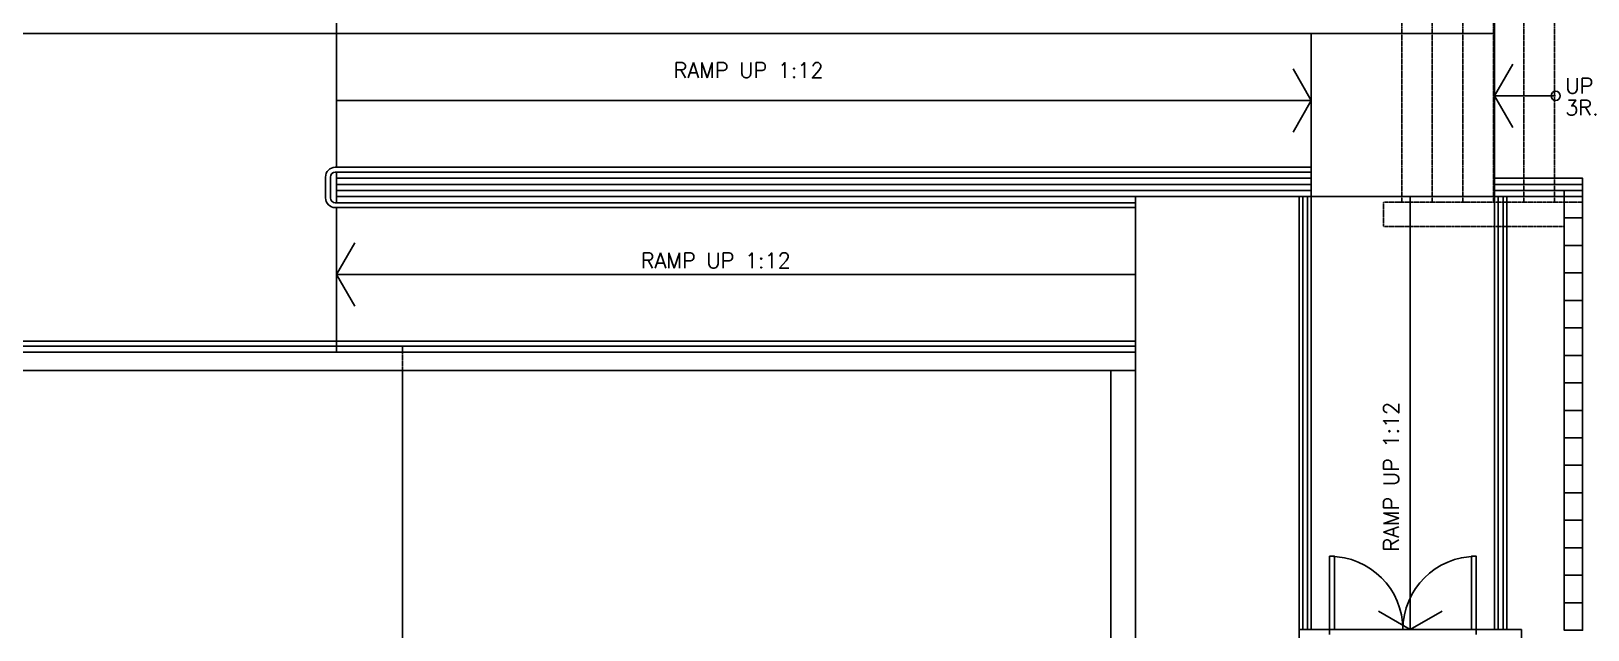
# Model space of a CAD drawing. Header units: millimetres. Extents: x -203861 to 22103, y -44552 to 100121.
# Drawn here: x -81749 to -69006, y 878 to 5780 of the extents above; entities that cross this region are included whole.
import ezdxf

# ---------------------------------------------------------------- set-up
doc = ezdxf.new("R2010")
doc.units = ezdxf.units.MM
doc.linetypes.add('s2097a$0$HIDDEN', pattern=[0.375, 0.25, -0.125])
for name, color, linetype in [('s2097a$0$11', 7, 'Continuous'), ('s2097a$0$20', 7, 'Continuous'), ('s2097a$0$HAT1', 254, 'Continuous'), ('s2097a$0$LG7$0$30', 7, 'Continuous'), ('s2097a$0$nw-dim', 9, 'Continuous'), ('s2097a$0$nw-ramp', 11, 'Continuous')]:
    doc.layers.add(name, color=color, linetype=linetype)
doc.styles.add('s2097a$0$STANDARD', font='SIMPLEX')

# ---------------------------------------------------------------- blocks, each defined once
blk = doc.blocks.new('s2097a')
at = {"layer": 's2097a$0$11', "color": 9, "linetype": 's2097a$0$HIDDEN'}
for p, q in [((-70529.9, 5850.1), (-70529.9, 4380.1)), ((-70279.9, 5850.1), (-70279.9, 4380.1)), ((-70029.9, 5850.1), (-70029.9, 4380.1)), ((-69779.9, 5850.1), (-69779.9, 4380.1)), ((-69529.9, 5850.1), (-69529.9, 4380.1)), ((-69279.9, 5850.1), (-69279.9, 4380.1)), ((-70679.9, 4380.1), (-69049.9, 4380.1)), ((-70679.9, 4380.1), (-70679.9, 4180.1)), ((-70679.9, 4180.1), (-69199.9, 4180.1)), ((-78709.9, 3200.1), (-72709.9, 3200.1)), ((-78709.9, 3000.1), (-78709.9, 3200.1))]:
    blk.add_line(p, q, dxfattribs=at)
at = {"layer": 's2097a$0$11', "color": 1, "linetype": 's2097a$0$HIDDEN'}
blk.add_line((-72709.9, 3000.1), (-72709.9, 3200.1), dxfattribs=at)
at = {"layer": 's2097a$0$11', "color": 1, "linetype": 'Continuous'}
for p, q in [((-78709.9, -3145.6), (-78709.9, 3000.1)), ((-72909.9, -2945.6), (-72909.9, 3000.1)), ((-72709.9, -3145.6), (-72709.9, 3000.1))]:
    blk.add_line(p, q, dxfattribs=at)
at = {"layer": 's2097a$0$20', "color": 1, "linetype": 'Continuous'}
for p, q in [((-71119.9, 880.1), (-71369.9, 880.1)), ((-71369.9, 880.1), (-71369.9, -2619.9)), ((-71119.9, 880.1), (-71119.9, 840.1)), ((-71119.9, 880.1), (-69919.9, 880.1)), ((-69549.9, 880.1), (-69919.9, 880.1)), ((-69919.9, 880.1), (-69919.9, 840.1)), ((-69549.9, -2619.9), (-69549.9, 880.1))]:
    blk.add_line(p, q, dxfattribs=at)
for points in [[(-71119.9, 880.1), (-71079.9, 880.1), (-71079.9, 1480.1), (-71119.9, 1480.1)], [(-69919.9, 880.1), (-69959.9, 880.1), (-69959.9, 1480.1), (-69919.9, 1480.1)]]:
    blk.add_lwpolyline(points, close=True, dxfattribs=at)
for centre, start, end in [((-71119.9, 880.1), 0, 90), ((-69919.9, 880.1), 90, 180)]:
    blk.add_arc(centre, 600, start, end, dxfattribs=at)
at = {"layer": 's2097a$0$HAT1', "color": 8}
blk.add_circle((-69269.9, 5250.1), 37.7, dxfattribs=at)
at = {"layer": 's2097a$0$LG7$0$30', "color": 1, "linetype": 'Continuous'}
for points in [[(-69049.9, 4475.1), (-69199.9, 4475.1), (-69199.9, 4250.1), (-69049.9, 4250.1)], [(-69049.9, 4250.1), (-69199.9, 4250.1), (-69199.9, 4025.1), (-69049.9, 4025.1)], [(-69049.9, 4025.1), (-69199.9, 4025.1), (-69199.9, 3800.1), (-69049.9, 3800.1)], [(-69049.9, 3800.1), (-69199.9, 3800.1), (-69199.9, 3575.1), (-69049.9, 3575.1)], [(-69049.9, 3575.1), (-69199.9, 3575.1), (-69199.9, 3350.1), (-69049.9, 3350.1)], [(-69049.9, 3350.1), (-69199.9, 3350.1), (-69199.9, 3125.1), (-69049.9, 3125.1)], [(-69049.9, 3125.1), (-69199.9, 3125.1), (-69199.9, 2900.1), (-69049.9, 2900.1)], [(-69049.9, 2900.1), (-69199.9, 2900.1), (-69199.9, 2675.1), (-69049.9, 2675.1)], [(-69049.9, 2675.1), (-69199.9, 2675.1), (-69199.9, 2450.1), (-69049.9, 2450.1)], [(-69049.9, 2450.1), (-69199.9, 2450.1), (-69199.9, 2225.1), (-69049.9, 2225.1)], [(-69049.9, 2225.1), (-69199.9, 2225.1), (-69199.9, 2000.1), (-69049.9, 2000.1)], [(-69049.9, 2000.1), (-69199.9, 2000.1), (-69199.9, 1775.1), (-69049.9, 1775.1)], [(-69049.9, 1775.1), (-69199.9, 1775.1), (-69199.9, 1550.1), (-69049.9, 1550.1)], [(-69049.9, 1550.1), (-69199.9, 1550.1), (-69199.9, 1325.1), (-69049.9, 1325.1)], [(-69049.9, 1325.1), (-69199.9, 1325.1), (-69199.9, 1100.1), (-69049.9, 1100.1)], [(-69049.9, 1100.1), (-69199.9, 1100.1), (-69199.9, 875.1), (-69049.9, 875.1)]]:
    blk.add_lwpolyline(points, close=True, dxfattribs=at)
at = {"layer": 's2097a$0$nw-ramp', "color": 1}
for p, q in [((-81839.9, 5760.1), (-69769.9, 5760.1)), ((-79249.9, 4665.1), (-79249.9, 5850.1)), ((-71269.9, 4575.1), (-71269.9, 5760.1)), ((-69769.9, 4575.1), (-69769.9, 5850.1)), ((-71269.9, 4665.1), (-79259.9, 4665.1)), ((-71269.9, 4625.1), (-79259.9, 4625.1)), ((-79249.9, 4575.1), (-79249.9, 4625.1)), ((-79339.9, 4415.1), (-79339.9, 4585.1)), ((-79299.9, 4415.1), (-79299.9, 4585.1)), ((-79249.9, 4425.1), (-79249.9, 4575.1)), ((-71269.9, 4575.1), (-79249.9, 4575.1)), ((-79249.9, 4525.1), (-71269.9, 4525.1)), ((-79249.9, 4475.1), (-71269.9, 4475.1)), ((-71269.9, 4425.1), (-71269.9, 4575.1)), ((-71269.9, 880.1), (-71269.9, 4550.1)), ((-69769.9, 880.1), (-69769.9, 4550.1)), ((-69769.9, 4525.1), (-69049.9, 4525.1)), ((-69769.9, 4475.1), (-69049.9, 4475.1)), ((-72709.9, 4375.1), (-79259.9, 4375.1)), ((-72709.9, 4335.1), (-79259.9, 4335.1)), ((-71269.9, 4425.1), (-79249.9, 4425.1)), ((-79249.9, 4375.1), (-79249.9, 4425.1)), ((-79249.9, 3150.1), (-79249.9, 4335.1)), ((-72709.9, 3150.1), (-72709.9, 4425.1)), ((-72709.9, 4335.1), (-72709.9, 4375.1)), ((-71369.9, 880.1), (-71369.9, 4425.1)), ((-71339.9, 880.1), (-71339.9, 4425.1)), ((-71299.9, 880.1), (-71299.9, 4425.1)), ((-71269.9, 4425.1), (-69769.9, 4425.1)), ((-69739.9, 880.1), (-69739.9, 4425.1)), ((-69699.9, 880.1), (-69699.9, 4425.1)), ((-69669.9, 880.1), (-69669.9, 4425.1)), ((-72709.6, 3240.8), (-84199.4, 3240.8)), ((-72709.6, 3200.8), (-84199.4, 3200.8)), ((-72709.9, 3150.1), (-84199.4, 3150.1)), ((-72709.9, 3000.1), (-72709.9, 3150.1)), ((-84199.4, 3000.1), (-72709.9, 3000.1))]:
    blk.add_line(p, q, dxfattribs=at)
at = {"layer": 's2097a$0$nw-ramp', "color": 8}
for p, q in [((-69619.9, 5509.9), (-69769.9, 5250.1)), ((-71269.9, 5212.6), (-71419.9, 5472.4)), ((-69769.9, 5250.1), (-69269.9, 5250.1)), ((-69619.9, 4990.3), (-69769.9, 5250.1)), ((-79249.9, 5212.6), (-71269.9, 5212.6)), ((-71269.9, 5212.6), (-71419.9, 4952.8)), ((-70459.9, 4425.1), (-70459.9, 880.1)), ((-79249.9, 3787.6), (-79099.9, 4047.4)), ((-79249.9, 3787.6), (-72709.9, 3787.6)), ((-79249.9, 3787.6), (-79099.9, 3527.8)), ((-70459.9, 880.1), (-70719.7, 1030.1)), ((-70459.9, 880.1), (-70200.1, 1030.1))]:
    blk.add_line(p, q, dxfattribs=at)
at = {"layer": 's2097a$0$nw-ramp', "color": 1}
blk.add_lwpolyline([(-69769.9, 4425.1), (-69049.9, 4425.1), (-69049.9, 4575.1), (-69769.9, 4575.1)], close=True, dxfattribs=at)
for centre, radius, start, end in [((-79259.9, 4585.1), 80, 90, 180), ((-79259.9, 4585.1), 40, 90, 180), ((-79259.9, 4415.1), 80, 180, 270), ((-79259.9, 4415.1), 40, 180, 270)]:
    blk.add_arc(centre, radius, start, end, dxfattribs=at)
at = {"layer": 's2097a$0$nw-dim', "color": 8, "style": 's2097a$0$STANDARD'}
for s, p in [('RAMP UP 1:12', (-76489.4, 5397.2)), ('UP', (-69191, 5270)), ('3R.', (-69191, 5090.8)), ('RAMP UP 1:12', (-76758.5, 3839.6))]:
    blk.add_text(s, height=125, dxfattribs=at).set_placement(p)
blk.add_text('RAMP UP 1:12', height=125, rotation=90, dxfattribs=at).set_placement((-70554.2, 1517.7))

msp = doc.modelspace()

# ---------------------------------------------------------------- block references
msp.add_blockref('s2097a', (0, 0))

doc.saveas('drawing.dxf')
